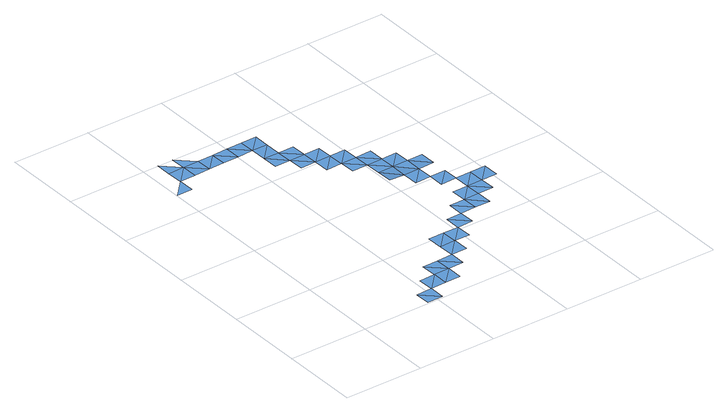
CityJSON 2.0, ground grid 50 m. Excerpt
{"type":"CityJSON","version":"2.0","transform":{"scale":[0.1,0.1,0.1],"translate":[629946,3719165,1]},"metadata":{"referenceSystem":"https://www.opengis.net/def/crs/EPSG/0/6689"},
"CityObjects":{
"waterbody1":{"type":"WaterBody","attributes":{"name":"福岡県津波浸水想定図","class":"1140","function":"2","WaterBodyTsunamiRiskAttribute.description":"1","WaterBodyTsunamiRiskAttribute.rank":"1"},"geometry":[{"type":"MultiSurface","lod":"1","boundaries":[[[0,1,2]],[[2,1,3]],[[4,5,3]],[[3,6,4]],[[7,8,9]],[[9,8,10]],[[11,7,9]],[[4,6,12]],[[12,6,13]],[[14,12,15]],[[16,14,15]],[[17,18,16]],[[19,16,18]],[[20,18,21]],[[21,18,22]],[[23,24,25]],[[23,26,24]],[[27,25,28]],[[29,26,30]],[[25,24,28]],[[31,26,29]],[[32,33,29]],[[33,32,34]],[[35,34,36]],[[35,36,37]],[[38,37,39]],[[40,41,42]],[[43,44,45]],[[42,46,40]],[[44,47,45]],[[48,37,38]],[[43,49,44]],[[50,38,47]],[[44,51,47]],[[52,49,53]],[[47,51,50]],[[54,51,44]],[[53,55,52]],[[56,46,57]],[[56,57,58]],[[59,51,54]],[[60,61,58]],[[62,60,58]]]}]},
"waterbody2":{"type":"WaterBody","attributes":{"name":"福岡県津波浸水想定図","class":"1140","function":"2","WaterBodyTsunamiRiskAttribute.description":"1","WaterBodyTsunamiRiskAttribute.rank":"2"},"geometry":[{"type":"MultiSurface","lod":"1","boundaries":[[[63,64,8]],[[4,12,65]],[[12,14,65]],[[10,66,9]],[[67,68,9]],[[9,66,67]],[[25,69,70]],[[25,27,69]],[[30,23,71]],[[30,26,23]],[[72,32,30]],[[73,74,21]],[[73,75,74]],[[30,32,29]],[[76,34,32]],[[36,34,76]],[[39,36,77]],[[78,75,41]],[[37,36,39]],[[78,41,40]],[[47,39,79]],[[39,47,38]],[[56,80,40]],[[56,40,46]],[[61,55,56]],[[58,61,56]]]}]},
"waterbody3":{"type":"WaterBody","attributes":{"name":"福岡県津波浸水想定図","class":"1140","function":"2","WaterBodyTsunamiRiskAttribute.description":"1","WaterBodyTsunamiRiskAttribute.rank":"3"},"geometry":[{"type":"MultiSurface","lod":"1","boundaries":[[[81,67,66]],[[81,66,82]],[[19,20,83]],[[81,82,70]],[[18,20,19]],[[81,70,69]],[[45,79,84]],[[47,79,45]]]}]}
},
"vertices":[
[437,8,8],[537,10,8],[435,108,8],[535,110,8],[633,212,10],[533,210,8],[635,112,8],[101,1902,8],[103,1802,7],[201,1904,8],[203,1804,7],[99,2002,8],[733,214,10],[735,114,8],[731,314,10],[833,216,9],[831,316,10],[931,318,10],[929,418,11],[829,416,11],[927,518,11],[1027,519,8],[1029,420,8],[604,1711,10],[702,1813,10],[602,1811,11],[704,1713,8],[600,1911,10],[700,1913,10],[806,1615,8],[706,1613,10],[804,1715,8],[808,1515,9],[906,1617,8],[908,1517,8],[1008,1519,9],[910,1417,9],[1010,1419,9],[1112,1321,11],[1012,1319,11],[1223,723,9],[1225,623,10],[1325,625,8],[1118,1021,7],[1216,1123,7],[1116,1121,7],[1323,725,8],[1114,1221,13],[1110,1421,11],[1218,1023,7],[1212,1323,11],[1214,1223,11],[1318,1025,7],[1220,923,7],[1316,1125,11],[1320,925,10],[1322,825,8],[1423,727,8],[1421,827,8],[1314,1225,11],[1519,929,8],[1420,927,10],[1521,829,8],
[5,1700,8],[104,1702,8],[631,312,10],[303,1806,9],[301,1906,9],[199,2004,8],[501,1909,10],[502,1809,9],[606,1611,10],[708,1513,9],[1127,521,9],[1025,619,9],[1125,621,10],[810,1415,9],[912,1317,11],[1124,721,10],[1014,1219,13],[1222,823,9],
[401,1907,10],[402,1808,9],[827,516,11],[1016,1119,14]
]}
